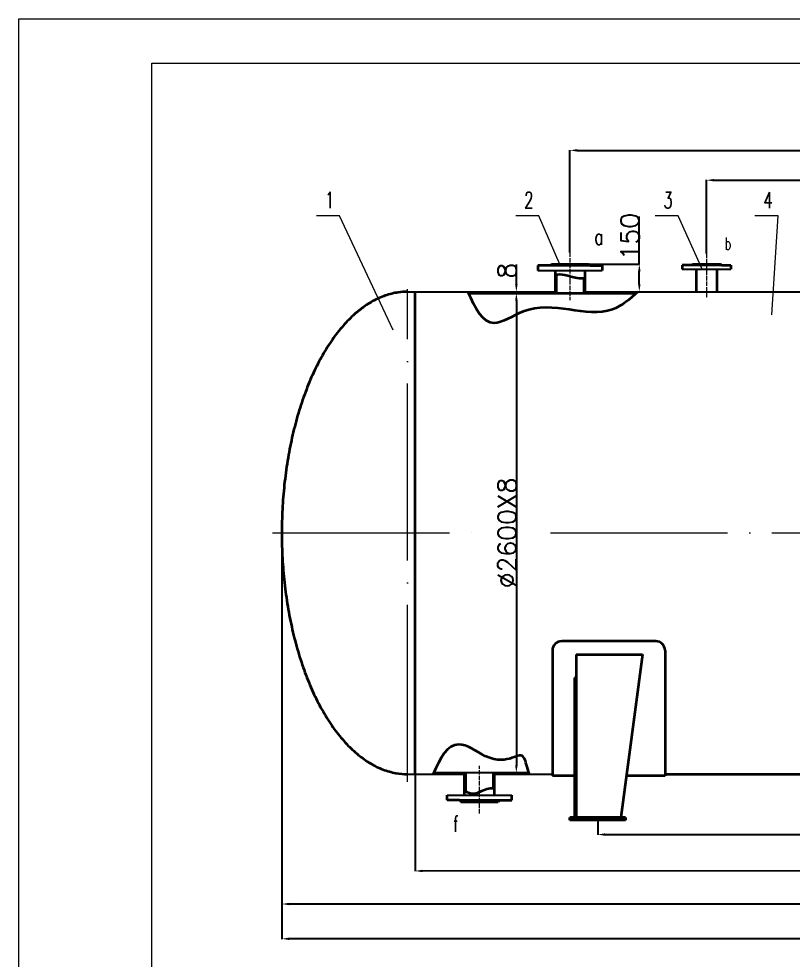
# Model space of a CAD drawing. Header units: millimetres. Extents: x 7901 to 22157, y 9078 to 19158.
# Drawn here: x 7901 to 12098, y 14053 to 19158 of the extents above; entities that cross this region are included whole.
import ezdxf

# ---------------------------------------------------------------- set-up
doc = ezdxf.new("R2010")
doc.units = ezdxf.units.MM
doc.linetypes.add('ACAD_ISO04W100', pattern=[30, 24, -3, 0, -3])
for name, color, linetype, lineweight in [('8', 7, 'Continuous', 9), ('中心线层', 1, 'ACAD_ISO04W100', 9), ('尺寸线层', 3, 'Continuous', 13), ('轮廓线', 7, 'Continuous', 35)]:
    doc.layers.add(name, color=color, linetype=linetype, lineweight=lineweight)
doc.styles.add('HZ', font='txt.shx', dxfattribs={"width": 0.667, "bigfont": 'hztxt.shx'})
doc.styles.get("Standard").update_dxf_attribs({"font": 'txt', "bigfont": 'gbcbig.shx'})
doc.dimstyles.new('ISO-25', dxfattribs={"dimtxt": 2.5, "dimasz": 2.5, "dimexe": 1.25, "dimexo": 0.625, "dimtad": 1, "dimtxsty": 'Standard', "dimcen": 2.5, "dimadec": 0, "dimazin": 0, "dimtfac": 1, "dimtmove": 0, "dimatfit": 3, "dimfxl": 0, "dimarcsym": 0})

# ---------------------------------------------------------------- blocks, each defined once
blk = doc.blocks.new('*D27')
at = {"layer": 'Defpoints', "color": 0}
for p in [(9326.5, 16370), (15920.5, 16370), (9326.5, 14357.6)]:
    blk.add_point(p, dxfattribs=at)
at = {"layer": '尺寸线层', "color": 0, "lineweight": -2}
for p, q in [((9326.5, 16369.4), (9326.5, 14356.3)), ((15920.5, 16369.4), (15920.5, 14356.3)), ((15880.5, 14357.6), (9366.5, 14357.6))]:
    blk.add_line(p, q, dxfattribs=at)
at = {"layer": '尺寸线层', "color": 0}
for points in [[(9366.5, 14364.3), (9366.5, 14350.9), (9326.5, 14357.6)], [(15880.5, 14364.3), (15880.5, 14350.9), (15920.5, 14357.6)]]:
    blk.add_solid(points, dxfattribs=at)
at = {"layer": '尺寸线层', "color": 0, "insert": (12635.2, 14408.2), "char_height": 100, "attachment_point": 5}
blk.add_mtext('6594', dxfattribs=at)
blk = doc.blocks.new('*D28')
at = {"layer": 'Defpoints', "color": 0}
for p in [(10048.5, 15064.5), (15198.5, 15070), (15199, 14542.5)]:
    blk.add_point(p, dxfattribs=at)
at = {"layer": '尺寸线层', "color": 0, "lineweight": -2}
for p, q in [((10048.5, 15063.9), (10049.1, 14535.8)), ((15198.5, 15069.4), (15199.1, 14541.3)), ((10089, 14537.1), (15159, 14542.5))]:
    blk.add_line(p, q, dxfattribs=at)
at = {"layer": '尺寸线层', "color": 0}
for points in [[(15159, 14549.2), (15159.1, 14535.8), (15199, 14542.5)], [(10089, 14543.8), (10089.1, 14530.4), (10049, 14537)]]:
    blk.add_solid(points, dxfattribs=at)
at = {"layer": '尺寸线层', "color": 0, "insert": (12624, 14590.4), "char_height": 100, "attachment_point": 5, "rotation": 0.0612}
blk.add_mtext('5150', dxfattribs=at)
blk = doc.blocks.new('*D29')
at = {"layer": 'Defpoints', "color": 0}
for p in [(9326.5, 16370), (16146.5, 15242), (9326.5, 14169)]:
    blk.add_point(p, dxfattribs=at)
at = {"layer": '尺寸线层', "color": 0, "lineweight": -2}
for p, q in [((9326.5, 16369.4), (9326.5, 14167.7)), ((16146.5, 15241.4), (16146.5, 14167.7)), ((16106.5, 14169), (9366.5, 14169))]:
    blk.add_line(p, q, dxfattribs=at)
at = {"layer": '尺寸线层', "color": 0}
for points in [[(9366.5, 14175.6), (9366.5, 14162.3), (9326.5, 14169)], [(16106.5, 14175.6), (16106.5, 14162.3), (16146.5, 14169)]]:
    blk.add_solid(points, dxfattribs=at)
at = {"layer": '尺寸线层', "color": 0, "insert": (12631.6, 14219.6), "char_height": 100, "attachment_point": 5}
blk.add_mtext('6820', dxfattribs=at)
blk = doc.blocks.new('*D30')
at = {"layer": 'Defpoints', "color": 0}
for p in [(11038.5, 14826), (14208.5, 14826), (14208.5, 14734.5)]:
    blk.add_point(p, dxfattribs=at)
at = {"layer": '尺寸线层', "color": 0, "lineweight": -2}
for p, q in [((11038.5, 14825.4), (11038.5, 14733.2)), ((14208.5, 14825.4), (14208.5, 14733.2)), ((11078.5, 14734.5), (14168.5, 14734.5))]:
    blk.add_line(p, q, dxfattribs=at)
at = {"layer": '尺寸线层', "color": 0}
for points in [[(11078.5, 14741.1), (11078.5, 14727.8), (11038.5, 14734.5)], [(14168.5, 14741.1), (14168.5, 14727.8), (14208.5, 14734.5)]]:
    blk.add_solid(points, dxfattribs=at)
at = {"layer": '尺寸线层', "color": 0, "insert": (12623.5, 14785.1), "char_height": 100, "attachment_point": 5}
blk.add_mtext('3170', dxfattribs=at)
blk = doc.blocks.new('*D31')
at = {"layer": 'Defpoints', "color": 0}
for p in [(10597.8, 17670), (10339, 15070), (10597.8, 15070)]:
    blk.add_point(p, dxfattribs=at)
at = {"layer": '尺寸线层', "color": 0, "lineweight": -2}
for p, q in [((10598.4, 17670), (10599, 17670)), ((10597.8, 17630), (10597.8, 15110)), ((10339.6, 15070), (10599, 15070))]:
    blk.add_line(p, q, dxfattribs=at)
at = {"layer": '尺寸线层', "color": 0}
for points in [[(10591.1, 17630), (10604.5, 17630), (10597.8, 17670)], [(10591.1, 15110), (10604.5, 15110), (10597.8, 15070)]]:
    blk.add_solid(points, dxfattribs=at)
at = {"layer": '尺寸线层', "color": 0, "insert": (10547.2, 16370), "char_height": 100, "attachment_point": 5, "rotation": 90}
blk.add_mtext('%%C2600X8', dxfattribs=at)
blk = doc.blocks.new('*D32')
at = {"layer": 'Defpoints', "color": 0}
for p in [(10597.8, 17678), (10597.8, 17670), (10597.9, 17678)]:
    blk.add_point(p, dxfattribs=at)
at = {"layer": '尺寸线层', "color": 0, "lineweight": -2}
for p, q in [((10597.8, 17718), (10597.8, 17825.9)), ((10597.3, 17678), (10596.5, 17678)), ((10597.2, 17670), (10596.5, 17670)), ((10597.8, 17670), (10597.8, 17678)), ((10597.8, 17630), (10597.8, 17590))]:
    blk.add_line(p, q, dxfattribs=at)
at = {"layer": '尺寸线层', "color": 0}
for points in [[(10591.1, 17718), (10604.5, 17718), (10597.8, 17678)], [(10591.1, 17630), (10604.5, 17630), (10597.8, 17670)]]:
    blk.add_solid(points, dxfattribs=at)
at = {"layer": '尺寸线层', "color": 0, "insert": (10547.2, 17791.9), "char_height": 100, "attachment_point": 5, "rotation": 90}
blk.add_mtext('8', dxfattribs=at)
blk = doc.blocks.new('*D33')
at = {"layer": 'Defpoints', "color": 0}
for p in [(13618.5, 18282.8), (11628.5, 17884.1), (13618.5, 17884.1)]:
    blk.add_point(p, dxfattribs=at)
at = {"layer": '尺寸线层', "color": 0, "lineweight": -2}
for p, q in [((11628.5, 17884.7), (11628.5, 18284.1)), ((11668.5, 18282.8), (13578.5, 18282.8)), ((13618.5, 17884.7), (13618.5, 18284.1))]:
    blk.add_line(p, q, dxfattribs=at)
at = {"layer": '尺寸线层', "color": 0}
for points in [[(11668.5, 18289.5), (11668.5, 18276.2), (11628.5, 18282.8)], [(13578.5, 18289.5), (13578.5, 18276.2), (13618.5, 18282.8)]]:
    blk.add_solid(points, dxfattribs=at)
at = {"layer": '尺寸线层', "color": 0, "insert": (12623.5, 18333.5), "char_height": 100, "attachment_point": 5}
blk.add_mtext('1990', dxfattribs=at)
blk = doc.blocks.new('*D34')
at = {"layer": 'Defpoints', "color": 0}
for p in [(14358.5, 18444.6), (10888.5, 17890.9), (14358.5, 17890.9)]:
    blk.add_point(p, dxfattribs=at)
at = {"layer": '尺寸线层', "color": 0, "lineweight": -2}
for p, q in [((10888.5, 17891.5), (10888.5, 18445.9)), ((10928.5, 18444.6), (14318.5, 18444.6)), ((14358.5, 17891.5), (14358.5, 18445.9))]:
    blk.add_line(p, q, dxfattribs=at)
at = {"layer": '尺寸线层', "color": 0}
for points in [[(10928.5, 18451.3), (10928.5, 18437.9), (10888.5, 18444.6)], [(14318.5, 18451.3), (14318.5, 18437.9), (14358.5, 18444.6)]]:
    blk.add_solid(points, dxfattribs=at)
at = {"layer": '尺寸线层', "color": 0, "insert": (12623.5, 18495.2), "char_height": 100, "attachment_point": 5}
blk.add_mtext('3470', dxfattribs=at)
blk = doc.blocks.new('*D37')
at = {"layer": 'Defpoints', "color": 0}
for p in [(10989.5, 17828), (10989.5, 17678), (11264.2, 17678)]:
    blk.add_point(p, dxfattribs=at)
at = {"layer": '尺寸线层', "color": 0, "lineweight": -2}
for p, q in [((11264.2, 17828), (11264.2, 18085.9)), ((10990.1, 17828), (11265.5, 17828)), ((11264.2, 17718), (11264.2, 17788)), ((10990.1, 17678), (11265.5, 17678))]:
    blk.add_line(p, q, dxfattribs=at)
at = {"layer": '尺寸线层', "color": 0}
for points in [[(11257.6, 17788), (11270.9, 17788), (11264.2, 17828)], [(11257.6, 17718), (11270.9, 17718), (11264.2, 17678)]]:
    blk.add_solid(points, dxfattribs=at)
at = {"layer": '尺寸线层', "color": 0, "insert": (11213.6, 17976.9), "char_height": 100, "attachment_point": 5, "rotation": 90}
blk.add_mtext('150', dxfattribs=at)

msp = doc.modelspace()

# ---------------------------------------------------------------- hatches: boundary and pattern name
at = {"layer": '轮廓线'}
h = msp.add_hatch(color=256, dxfattribs=at)
edge = h.paths.add_edge_path()
edge.add_line((10807.486, 17669.976), (10807.486, 17677.971))
edge.add_line((10807.486, 17677.971), (10335.565, 17677.971))
edge.add_spline(control_points=[(10335.565, 17677.971), (10336.712, 17675.295), (10337.861, 17672.629), (10339.013, 17669.976)], knot_values=[1103.00815621, 1103.00815621, 1103.00815621, 1103.00815621, 1109.83291202, 1109.83291202, 1109.83291202, 1109.83291202], degree=3, periodic=0)
edge.add_line((10339.013, 17669.976), (10807.486, 17669.976))
edge = h.paths.add_edge_path()
edge.add_spline(control_points=[(11248.403, 17669.976), (11251.273, 17672.619), (11254.137, 17675.285), (11256.996, 17677.971)], knot_values=[53.79889587, 53.79889587, 53.79889587, 53.79889587, 64.96333793, 64.96333793, 64.96333793, 64.96333793], degree=3, periodic=0)
edge.add_line((11256.996, 17677.971), (10969.486, 17677.971))
edge.add_line((10969.486, 17677.971), (10969.486, 17669.976))
edge.add_line((10969.486, 17669.976), (11248.403, 17669.976))
edge = h.paths.add_edge_path()
edge.add_line((10963.486, 17669.976), (10969.486, 17669.976))
edge.add_line((10969.486, 17669.976), (10969.486, 17751.1))
edge.add_spline(control_points=[(10969.486, 17751.1), (10967.483, 17750.987), (10965.483, 17750.912), (10963.486, 17750.874)], knot_values=[208.17097812, 208.17097812, 208.17097812, 208.17097812, 214.24321408, 214.24321408, 214.24321408, 214.24321408], degree=3, periodic=0)
edge.add_line((10963.486, 17750.874), (10963.486, 17669.976))
edge = h.paths.add_edge_path()
edge.add_spline(control_points=[(10813.486, 17768.941), (10811.486, 17768.112), (10809.486, 17767.135), (10807.486, 17765.993)], knot_values=[42.03266193, 42.03266193, 42.03266193, 42.03266193, 48.6053736, 48.6053736, 48.6053736, 48.6053736], degree=3, periodic=0)
edge.add_line((10807.486, 17765.993), (10807.486, 17669.976))
edge.add_line((10807.486, 17669.976), (10813.486, 17669.976))
edge.add_line((10813.486, 17669.976), (10813.486, 17768.941))
h = msp.add_hatch(color=256, dxfattribs=at)
edge = h.paths.add_edge_path()
edge.add_line((10317.486, 15069.981), (10150.019, 15069.981))
edge.add_spline(control_points=[(10150.019, 15069.981), (10148.847, 15067.327), (10147.679, 15064.66), (10146.514, 15061.981)], knot_values=[1095.13543921, 1095.13543921, 1095.13543921, 1095.13543921, 1102.0345074, 1102.0345074, 1102.0345074, 1102.0345074], degree=3, periodic=0)
edge.add_line((10146.514, 15061.981), (10317.486, 15061.981))
edge.add_line((10317.486, 15061.981), (10317.486, 15069.981))
edge = h.paths.add_edge_path()
edge.add_line((10323.486, 15069.981), (10317.486, 15069.981))
edge.add_line((10317.486, 15069.981), (10317.486, 14971.468))
edge.add_spline(control_points=[(10317.486, 14971.468), (10319.486, 14970.326), (10321.486, 14969.23), (10323.486, 14968.188)], knot_values=[42.03266193, 42.03266193, 42.03266193, 42.03266193, 48.6053736, 48.6053736, 48.6053736, 48.6053736], degree=3, periodic=0)
edge.add_line((10323.486, 14968.188), (10323.486, 15069.981))
edge = h.paths.add_edge_path()
edge.add_line((10479.486, 15069.981), (10473.486, 15069.981))
edge.add_line((10473.486, 15069.981), (10473.486, 14986.582))
edge.add_spline(control_points=[(10473.486, 14986.582), (10475.483, 14986.549), (10477.483, 14986.474), (10479.486, 14986.361)], knot_values=[208.17097812, 208.17097812, 208.17097812, 208.17097812, 214.24321408, 214.24321408, 214.24321408, 214.24321408], degree=3, periodic=0)
edge.add_line((10479.486, 14986.361), (10479.486, 15069.981))
edge = h.paths.add_edge_path()
edge.add_spline(control_points=[(10668.929, 15061.981), (10667.939, 15064.673), (10666.988, 15067.341), (10666.073, 15069.981)], knot_values=[66.56360175, 66.56360175, 66.56360175, 66.56360175, 77.9668101, 77.9668101, 77.9668101, 77.9668101], degree=3, periodic=0)
edge.add_line((10666.073, 15069.981), (10479.486, 15069.981))
edge.add_line((10479.486, 15069.981), (10479.486, 15061.981))
edge.add_line((10479.486, 15061.981), (10668.929, 15061.981))

# ---------------------------------------------------------------- linework, layer by layer
for p, q in [((10713.486, 17792.281), (11063.486, 17792.281)), ((11497.236, 17801.196), (11759.736, 17801.196)), ((10008.486, 17677.971), (10807.486, 17677.971)), ((10969.486, 17677.971), (15238.486, 17677.971)), ((10008.486, 15061.981), (10317.486, 15061.981)), ((10150.019, 15069.981), (10666.073, 15069.981)), ((10479.486, 15061.981), (10793.486, 15061.981)), ((10223.486, 14947.68), (10573.486, 14947.68))]:
    msp.add_line(p, q)
at = {"layer": '8'}
for p, q in [((7901.394, 9077.897), (7901.394, 19157.897)), ((7901.394, 19157.897), (22157.394, 19157.897)), ((8621.394, 9317.897), (8621.394, 18917.897)), ((8621.394, 18917.897), (21917.394, 18917.897))]:
    msp.add_line(p, q, dxfattribs=at)
at = {"layer": '中心线层'}
for p, q in [((10888.486, 17890.859), (10888.486, 17633.041)), ((11628.486, 17884.064), (11628.486, 17644.276)), ((10398.486, 14849.103), (10398.486, 15106.92))]:
    msp.add_line(p, q, dxfattribs=at)
at = {"layer": '中心线层', "ltscale": 40}
for p, q in [((10008.486, 15019.826), (10008.486, 17692.266)), ((9276.064, 16369.981), (10370.637, 16369.981)), ((10782.518, 16369.981), (16025.098, 16369.981))]:
    msp.add_line(p, q, dxfattribs=at)
at = {"layer": '尺寸线层'}
for p, q in [((9639.846, 18090.117), (9514.846, 18090.117)), ((9930.519, 17468.741), (9639.846, 18090.117)), ((10719.806, 18090.117), (10594.806, 18090.117)), ((10835.547, 17821.927), (10719.806, 18090.117)), ((11474.356, 18090.117), (11349.356, 18090.117)), ((11606.502, 17796.983), (11474.356, 18090.117)), ((12015.856, 18090.117), (11890.856, 18090.117)), ((11982.501, 17552.411), (12015.856, 18090.117))]:
    msp.add_line(p, q, dxfattribs=at)
at = {"layer": '轮廓线'}
for p, q in [((10713.486, 17819.658), (10713.486, 17792.281)), ((10997.834, 17819.658), (10713.486, 17819.658)), ((10779.139, 17819.658), (10787.452, 17827.971)), ((10787.452, 17827.971), (10989.521, 17827.971)), ((10969.486, 17827.981), (10969.486, 17827.971)), ((10997.834, 17819.658), (10989.521, 17827.971)), ((10997.834, 17819.658), (11063.486, 17819.658)), ((11063.486, 17819.658), (11063.486, 17792.281)), ((11063.486, 17819.658), (11063.486, 17792.281)), ((11063.486, 17819.658), (11063.486, 17792.281)), ((11497.236, 17821.729), (11497.236, 17801.196)), ((11710.497, 17821.729), (11497.236, 17821.729)), ((11546.476, 17821.729), (11552.708, 17827.961)), ((11552.708, 17827.961), (11704.265, 17827.961)), ((11710.497, 17821.729), (11704.265, 17827.961)), ((11710.497, 17821.729), (11759.736, 17821.729)), ((11759.736, 17821.729), (11759.736, 17801.196)), ((11759.736, 17821.729), (11759.736, 17801.196)), ((11759.736, 17821.729), (11759.736, 17801.196)), ((10807.486, 17792.281), (10807.486, 17669.976)), ((10813.486, 17769.273), (10813.486, 17669.976)), ((10969.486, 17792.281), (10969.486, 17669.976)), ((11572.486, 17801.196), (11572.486, 17677.981)), ((11684.486, 17801.196), (11684.486, 17677.981)), ((10963.486, 17750.879), (10963.486, 17669.976)), ((10048.486, 15064.481), (10048.486, 17677.981)), ((10339.013, 17669.976), (11248.403, 17669.976)), ((11353.486, 15782.859), (10843.486, 15782.859)), ((10793.486, 15732.859), (10793.486, 15051.981)), ((11403.486, 15732.859), (11403.486, 15051.981)), ((10921.486, 15710.98), (10921.486, 14825.981)), ((10921.486, 15710.98), (11281.486, 15710.98)), ((11281.486, 15710.98), (11163.486, 14825.981)), ((10913.486, 15584.567), (10913.486, 14825.981)), ((10921.486, 15584.567), (10913.486, 15584.567)), ((10317.486, 14947.68), (10317.486, 15069.981)), ((10323.486, 14968.188), (10323.486, 15069.981)), ((10473.486, 14986.582), (10473.486, 15069.981)), ((10479.486, 14947.68), (10479.486, 15069.981)), ((11403.486, 15061.981), (13843.486, 15061.981)), ((10913.486, 15051.981), (10793.486, 15051.981)), ((11403.486, 15051.981), (11193.62, 15051.981)), ((10223.486, 14920.303), (10223.486, 14947.68)), ((10289.139, 14920.303), (10223.486, 14920.303)), ((10289.139, 14920.303), (10297.462, 14911.981)), ((10289.139, 14920.303), (10507.834, 14920.303)), ((10297.462, 14911.981), (10499.511, 14911.981)), ((10507.834, 14920.303), (10499.511, 14911.981)), ((10507.834, 14920.303), (10573.486, 14920.303)), ((10573.486, 14920.303), (10573.486, 14947.68)), ((10573.486, 14920.303), (10573.486, 14947.68)), ((10573.486, 14920.303), (10573.486, 14947.68)), ((11188.486, 14825.981), (10888.486, 14825.981)), ((10888.486, 14811.981), (10888.486, 14825.981)), ((11188.486, 14811.981), (10888.486, 14811.981)), ((11188.486, 14825.981), (11188.486, 14811.981))]:
    msp.add_line(p, q, dxfattribs=at)
for centre, start, end in [((10843.486, 15732.859), 90, 180), ((11353.486, 15732.859), 0, 90)]:
    msp.add_arc(centre, 50, start, end, dxfattribs=at)
for points, knots in [([(10807.486, 17765.993), (10824.902, 17775.944), (10864.188, 17770.108), (10917.658, 17753.416), (10955.143, 17750.286), (10969.486, 17751.1)], [42.03266193, 42.03266193, 42.03266193, 42.03266193, 99.28981813, 170.76725207, 214.24321408, 214.24321408, 214.24321408, 214.24321408]), ([(10008.472, 17677.975), (9991.523, 17677.945), (9974.574, 17676.71), (9934.177, 17670.891), (9910.779, 17665.183), (9864.473, 17649.21), (9841.564, 17638.944), (9796.482, 17613.996), (9774.309, 17599.313), (9730.922, 17565.708), (9709.708, 17546.786), (9668.444, 17504.914), (9648.395, 17481.964), (9609.656, 17432.282), (9590.967, 17405.55), (9555.131, 17348.586), (9537.984, 17318.353), (9505.402, 17254.7), (9489.968, 17221.281), (9460.965, 17151.603), (9447.397, 17115.344), (9422.265, 17040.365), (9410.701, 17001.644), (9389.694, 16922.142), (9380.251, 16881.362), (9363.582, 16798.166), (9356.357, 16755.75), (9344.198, 16669.726), (9339.264, 16626.117), (9331.738, 16538.16), (9329.147, 16493.813), (9326.332, 16404.841), (9326.109, 16360.217), (9328.035, 16271.159), (9330.183, 16226.724), (9336.829, 16138.506), (9341.327, 16094.724), (9352.624, 16008.268), (9359.425, 15965.594), (9375.259, 15881.8), (9384.292, 15840.68), (9404.5, 15760.421), (9415.675, 15721.282), (9440.051, 15645.393), (9453.253, 15608.643), (9481.55, 15537.913), (9496.645, 15503.933), (9528.579, 15439.097), (9545.417, 15408.241), (9580.669, 15349.974), (9599.082, 15322.563), (9637.304, 15271.472), (9657.112, 15247.792), (9697.932, 15204.418), (9718.943, 15184.722), (9761.963, 15149.534), (9783.973, 15134.041), (9828.771, 15107.442), (9851.56, 15096.336), (9897.675, 15078.657), (9921, 15072.086), (9965.724, 15063.973), (9987.097, 15062.019), (10008.472, 15061.981)], [0.00092644, 0.00092644, 0.00092644, 0.00092644, 0.07461444, 0.07461444, 0.17713595, 0.17713595, 0.27965745, 0.27965745, 0.38217896, 0.38217896, 0.48470047, 0.48470047, 0.58722197, 0.58722197, 0.68974348, 0.68974348, 0.79226499, 0.79226499, 0.89478649, 0.89478649, 0.997308, 0.997308, 1.0998295, 1.0998295, 1.20235101, 1.20235101, 1.30487252, 1.30487252, 1.40739402, 1.40739402, 1.50991553, 1.50991553, 1.61243704, 1.61243704, 1.71495854, 1.71495854, 1.81748005, 1.81748005, 1.92000155, 1.92000155, 2.02252306, 2.02252306, 2.12504457, 2.12504457, 2.22756607, 2.22756607, 2.33008758, 2.33008758, 2.43260909, 2.43260909, 2.53513059, 2.53513059, 2.6376521, 2.6376521, 2.7401736, 2.7401736, 2.84269511, 2.84269511, 2.94521662, 2.94521662, 3.04773812, 3.04773812, 3.14066621, 3.14066621, 3.14066621, 3.14066621]), ([(11257.006, 17677.981), (11213.077, 17636.716), (11040.729, 17496.286), (10734.745, 17668.136), (10446.579, 17450.046), (10374.444, 17587.249), (10335.561, 17677.981)], [53.78503833, 53.78503833, 53.78503833, 53.78503833, 225.33174275, 709.51432497, 878.40275918, 1109.84141476, 1109.84141476, 1109.84141476, 1109.84141476]), ([(10668.929, 15061.981), (10655.136, 15099.473), (10630.492, 15231.872), (10541.753, 15062.685), (10256.13, 15278.85), (10184.287, 15148.833), (10146.514, 15061.981)], [66.56360175, 66.56360175, 66.56360175, 66.56360175, 225.33174275, 709.51432497, 878.40275918, 1102.0345074, 1102.0345074, 1102.0345074, 1102.0345074]), ([(10317.486, 14971.468), (10334.902, 14961.517), (10374.188, 14947.067), (10427.658, 14984.045), (10465.143, 14987.175), (10479.486, 14986.361)], [42.03266193, 42.03266193, 42.03266193, 42.03266193, 99.28981813, 170.76725207, 214.24321408, 214.24321408, 214.24321408, 214.24321408])]:
    msp.add_open_spline(points, degree=3, knots=knots, dxfattribs=at)

# ---------------------------------------------------------------- texts
at = {"layer": '尺寸线层', "style": 'HZ', "width": 0.667}
for s, height, p in [('a ', 87.5, (11021.327, 17932.597)), ('b ', 65.625, (11726.828, 17905.995)), ('f ', 87.5, (10255.133, 14749.03))]:
    msp.add_text(s, height=height, dxfattribs=at).set_placement(p)
at = {"layer": '尺寸线层', "char_height": 87.5, "width": 100, "attachment_point": 5, "style": 'HZ'}
for s, insert in [('1', (9585.51, 18174.825)), ('{\\Ftxt,hztxt|c134;2}', (10665.47, 18174.825)), ('{\\Ftxt,hztxt|c134;3}', (11420.02, 18174.825)), ('{\\Ftxt,hztxt|c134;4}', (11961.519, 18174.825))]:
    msp.add_mtext(s, dxfattribs=dict(at, insert=insert))

# ---------------------------------------------------------------- dimensions: what is measured, and where the dimension line sits
at = {"layer": '尺寸线层'}
for base, p1, p2, picture, middle in [((14358.486, 18444.604), (10888.486, 17890.859), (14358.486, 17890.859), '*D34', (12623.486, 18495.229)), ((13618.486, 18282.848), (11628.486, 17884.064), (13618.486, 17884.064), '*D33', (12623.486, 18333.473)), ((14208.486, 14734.45), (11038.486, 14825.981), (14208.486, 14825.981), '*D30', (12623.486, 14785.075))]:
    dim = msp.add_linear_dim(base=base, p1=p1, p2=p2, dimstyle='ISO-25', override={"dimtxt": 100, "dimasz": 40}, dxfattribs=at)
    dim.commit()
    dim.dimension.update_dxf_attribs({"geometry": picture, "text_midpoint": middle})
for base, p1, p2, angle, picture, middle, dimtype in [((11264.232, 17677.971), (10989.511, 17827.971), (10989.521, 17677.971), 90, '*D37', (11264.232, 17976.929), 160), ((9326.486, 14357.588), (15920.487, 16369.981), (9326.486, 16369.981), 180, '*D27', (12635.228, 14357.588), 161)]:
    dim = msp.add_linear_dim(base=base, p1=p1, p2=p2, angle=angle, dimstyle='ISO-25', override={"dimtxt": 100, "dimasz": 40}, dxfattribs=at)
    dim.commit()
    dim.dimension.update_dxf_attribs({"geometry": picture, "text_midpoint": middle, "dimtype": dimtype})
dim = msp.add_linear_dim(base=(10597.792462566, 17677.970526345), p1=(10597.792462566, 17669.975526345), p2=(10597.94237432, 17677.970526345), angle=90, dimstyle='ISO-25', override={"dimtxt": 100, "dimasz": 40}, dxfattribs=at)
dim.commit()
dim.dimension.update_dxf_attribs({"geometry": '*D32', "text_midpoint": (10547.167462566, 17791.928859678)})
dim = msp.add_linear_dim(base=(10597.792, 15069.981), p1=(10597.792, 17669.976), p2=(10339.013, 15069.981), angle=90, text='%%C2600X8', dimstyle='ISO-25', override={"dimtxt": 100, "dimasz": 40}, dxfattribs=at)
dim.commit()
dim.dimension.update_dxf_attribs({"geometry": '*D31', "text_midpoint": (10597.792, 16369.981), "dimtype": 160})
dim = msp.add_linear_dim(base=(9326.486, 14168.958), p1=(16146.486, 15241.981), p2=(9326.486, 16369.981), dimstyle='ISO-25', override={"dimtxt": 100, "dimasz": 40}, dxfattribs=at)
dim.commit()
dim.dimension.update_dxf_attribs({"geometry": '*D29', "text_midpoint": (12631.597, 14168.958), "dimtype": 160})
dim = msp.add_aligned_dim(p1=(10048.486, 15064.481), p2=(15198.486, 15069.981), distance=-527.436, dimstyle='ISO-25', override={"dimtxt": 100, "dimasz": 40}, dxfattribs=at)
dim.commit()
dim.dimension.update_dxf_attribs({"geometry": '*D28', "text_midpoint": (12623.996, 14590.42)})

doc.saveas('drawing.dxf')
